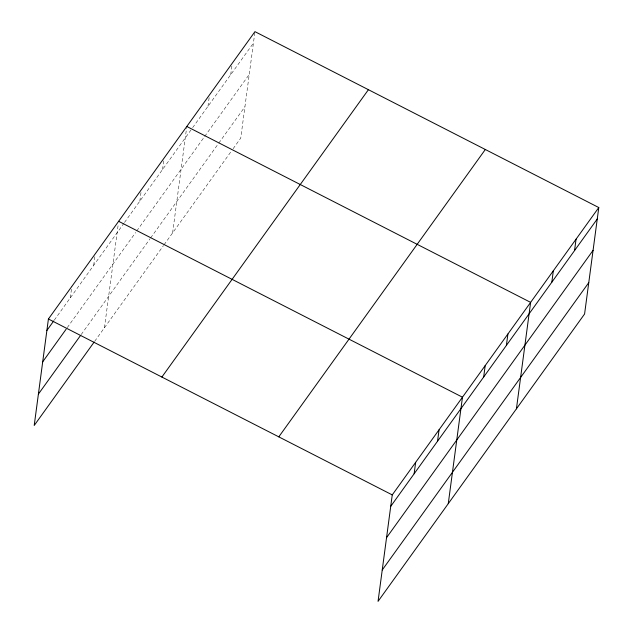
<?xml version="1.0" encoding="UTF-8"?>
<svg xmlns="http://www.w3.org/2000/svg" width="633" height="633" viewBox="0 0 633 633"><rect width="100%" height="100%" fill="white"/><g stroke="black" fill="none" stroke-linecap="round" stroke-linejoin="round"><path stroke-width="0.47" stroke-dasharray="3.17 2.37" d="M70.303 297.874L71.83 286.44M93.708 265.314L95.108 254.822M104.437 327.752L118.134 225.119M139.83 201.136L141.23 190.652M162.554 169.525L163.947 159.041M172.595 232.928L186.672 127.431M207.988 106.304L209.388 95.82M230.705 74.702L232.105 64.21M254.822 32.6L240.746 138.097L232.232 149.95M54.311 320.116L123.926 223.259M124.495 222.468L192.084 128.436M192.654 127.644L253.422 43.091M67.256 327.641L135.652 232.485M136.783 230.91L249.244 74.441M81.214 334.525L150.084 238.712M150.646 237.921L218.235 143.889M218.804 143.098L244.931 106.748M94.728 341.258L163.504 245.572M164.074 244.781L231.662 150.741"/><path stroke-width="0.95" d="M598.786 207.545L392.254 494.903L378.051 601.35L584.583 314L598.786 207.545L254.949 31.65L48.417 319L34.214 425.455L94.159 342.049M414.132 473.777L415.659 462.335M437.538 441.209L439.065 429.767M448.267 503.646L462.47 397.2L118.64 221.305M483.667 377.031L485.195 365.589M506.384 345.42L507.911 333.987M516.425 408.823L530.628 302.376L186.798 126.473M551.818 282.207L553.345 270.766M574.542 250.597L576.07 239.155M46.889 330.442L53.742 320.915M42.712 361.799L66.117 329.231M38.399 394.098L80.644 335.324M161.882 377.046L368.414 89.696M278.789 436.857L485.321 149.499M390.727 506.345L597.259 218.986M386.541 537.694L593.074 250.344M382.229 570.001L588.761 282.642M48.417 319L392.254 494.903"/></g></svg>
